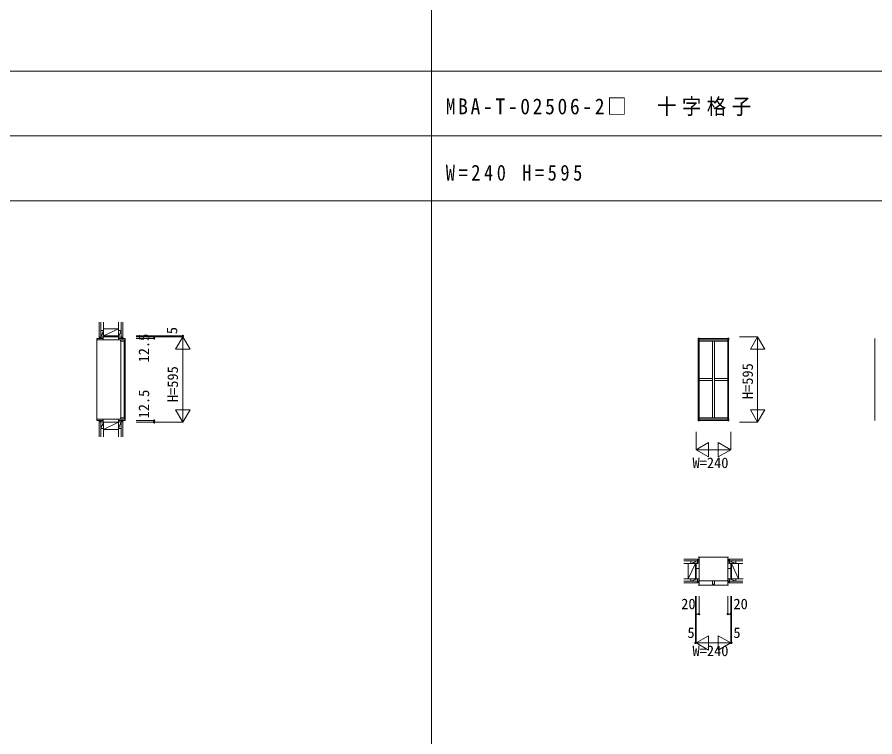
# Model space of a CAD drawing. Units: millimetres, scale not verified. Extents: x -14850 to 12650, y -10500 to 9500.
# Drawn here: x -6926 to -971, y -500 to 4500 of the extents above; entities that cross this region are included whole.
import ezdxf
from ezdxf.enums import TextEntityAlignment as Align

# ---------------------------------------------------------------- set-up
doc = ezdxf.new("R2010")
doc.units = ezdxf.units.MM
doc.header["$LTSCALE"] = 50
doc.layers.add('0-0_0', color=7, linetype='Continuous')
for name, color, linetype, lineweight in [('0-1_USER1', 7, 'Continuous', 9), ('0-2_YKK_ZWAK', 2, 'Continuous', 9), ('0-3_YKK_11', 7, 'Continuous', 9), ('0-4_YKK_12', 4, 'Continuous', 9), ('0-5_YSS_K', 4, 'Continuous', 9), ('0-6_YKK_13', 4, 'Continuous', 9), ('0-7_YKK_D', 5, 'Continuous', 9), ('0-8_YKK_A1', 5, 'Continuous', 9)]:
    doc.layers.add(name, color=color, linetype=linetype, lineweight=lineweight)
doc.styles.add('ＭＳ ゴシック', font='')
doc.styles.get('ＭＳ ゴシック').set_extended_font_data('MS Gothic')

msp = doc.modelspace()

# ---------------------------------------------------------------- linework, layer by layer
at = {"layer": '0-1_USER1'}
for p, q in [((-4050, -10500), (-4050, 9000)), ((-14850, 4125), (12150, 4125)), ((-14850, 3675), (12150, 3675)), ((-14850, 3225), (12150, 3225))]:
    msp.add_line(p, q, dxfattribs=at)
at = {"layer": '0-2_YKK_ZWAK'}
for p, q in [((-6100.23, 2285.14), (-5775.23, 2285.14)), ((-6100.23, 2280.14), (-5775.23, 2280.14)), ((-6100.23, 2267.64), (-5975.23, 2267.64)), ((-5975.23, 2280.14), (-5975.23, 2267.64)), ((-5825.23, 2193.54), (-5775.23, 2280.14)), ((-5775.23, 2280.14), (-5775.23, 2285.14)), ((-5775.23, 2280.14), (-5775.23, 1685.14)), ((-5725.23, 2193.54), (-5775.23, 2280.14)), ((-1785.33, 2280.14), (-1910.33, 2280.14)), ((-1785.33, 2280.14), (-1835.33, 2193.54)), ((-1785.33, 2280.14), (-1785.33, 1685.14)), ((-1785.33, 2280.14), (-1735.33, 2193.54)), ((-5825.23, 2193.54), (-5725.23, 2193.54)), ((-1735.33, 2193.54), (-1835.33, 2193.54)), ((-5825.23, 1771.74), (-5725.23, 1771.74)), ((-5825.23, 1771.74), (-5775.23, 1685.14)), ((-5775.23, 1685.14), (-5725.23, 1771.74)), ((-1835.33, 1771.74), (-1735.33, 1771.74)), ((-1785.33, 1685.14), (-1835.33, 1771.74)), ((-1785.33, 1685.14), (-1735.33, 1771.74)), ((-6100.23, 1697.64), (-5975.23, 1697.64)), ((-6100.23, 1685.14), (-5775.23, 1685.14)), ((-5975.23, 1685.14), (-5975.23, 1697.64)), ((-1785.33, 1685.14), (-1910.33, 1685.14)), ((-2212.13, 1619.64), (-2212.13, 1494.64)), ((-1972.13, 1619.64), (-1972.13, 1494.64)), ((-2212.13, 1494.64), (-2125.53, 1544.64)), ((-2212.13, 1494.64), (-1972.13, 1494.64)), ((-2212.13, 1494.64), (-2125.53, 1444.64)), ((-2125.53, 1444.64), (-2125.53, 1544.64)), ((-2058.73, 1544.64), (-2058.73, 1444.64)), ((-1972.13, 1494.64), (-2058.73, 1544.64)), ((-1972.13, 1494.64), (-2058.73, 1444.64)), ((-2217.13, 477.95), (-2217.13, 152.95)), ((-2212.13, 477.95), (-2212.13, 152.95)), ((-2192.13, 477.95), (-2192.13, 352.95)), ((-1992.13, 477.95), (-1992.13, 352.95)), ((-1972.13, 477.95), (-1972.13, 152.95)), ((-1967.13, 477.95), (-1967.13, 152.95)), ((-2212.13, 352.95), (-2192.13, 352.95)), ((-1992.13, 352.95), (-1972.13, 352.95)), ((-2212.13, 152.95), (-2125.53, 202.95)), ((-2125.53, 102.95), (-2125.53, 202.95)), ((-2058.73, 202.95), (-2058.73, 102.95)), ((-1972.13, 152.95), (-2058.73, 202.95)), ((-2217.13, 152.95), (-2212.13, 152.95)), ((-2212.13, 152.95), (-1972.13, 152.95)), ((-2212.13, 152.95), (-2125.53, 102.95)), ((-1972.13, 152.95), (-2058.73, 102.95)), ((-1972.13, 152.95), (-1967.13, 152.95))]:
    msp.add_line(p, q, dxfattribs=at)
for centre in [(-5975.23, 2280.14), (-5975.23, 2267.64), (-5775.23, 2285.14), (-5975.23, 1697.64), (-5975.23, 1685.14), (-2212.13, 352.95), (-2192.13, 352.95), (-1992.13, 352.95), (-1972.13, 352.95), (-2217.13, 152.95), (-1967.13, 152.95)]:
    msp.add_circle(centre, 5, dxfattribs=at)
at = {"layer": '0-3_YKK_11'}
for p, q in [((-6356.23, 2277.64), (-6356.23, 2380.14)), ((-6344.23, 2277.64), (-6344.23, 2380.14)), ((-6326.23, 2322.64), (-6344.23, 2322.64)), ((-6326.23, 2280.14), (-6326.23, 2380.14)), ((-6326.23, 2335.14), (-6221.23, 2335.14)), ((-6221.23, 2335.14), (-6326.23, 2285.14)), ((-6326.23, 2335.14), (-6326.23, 2285.14)), ((-6326.23, 2280.14), (-6326.23, 2322.64)), ((-6221.23, 2335.14), (-6221.23, 2380.14)), ((-6221.23, 2285.14), (-6221.23, 2335.14)), ((-6221.23, 2322.64), (-6221.23, 2277.64)), ((-6203.23, 2322.64), (-6221.23, 2322.64)), ((-6203.23, 2322.64), (-6221.23, 2277.64)), ((-6203.23, 2277.64), (-6203.23, 2380.14)), ((-6203.23, 2277.64), (-6203.23, 2322.64)), ((-6191.23, 2277.64), (-6191.23, 2380.14)), ((-6356.23, 2277.64), (-6328.83, 2277.64)), ((-6345.23, 2277.64), (-6345.23, 2267.64)), ((-6345.23, 2267.64), (-6329.23, 2267.64)), ((-6343.23, 2277.64), (-6328.83, 2277.64)), ((-6332.23, 2277.64), (-6342.23, 2277.64)), ((-6329.23, 2267.64), (-6329.23, 2277.64)), ((-6326.23, 2285.14), (-6221.23, 2285.14)), ((-6326.23, 2280.14), (-6221.23, 2285.14)), ((-6221.23, 2285.14), (-6326.23, 2285.14)), ((-6326.23, 2285.14), (-6326.23, 2280.14)), ((-6326.23, 2280.14), (-6221.23, 2280.14)), ((-6221.23, 2280.14), (-6221.23, 2285.14)), ((-6221.23, 2277.64), (-6205.23, 2277.64)), ((-6221.23, 2274.64), (-6221.23, 2267.64)), ((-6221.23, 2267.64), (-6202.23, 2267.64)), ((-6203.23, 2277.64), (-6220.23, 2277.64)), ((-6202.23, 2267.64), (-6202.23, 2277.64)), ((-6356.23, 1585.14), (-6356.23, 1687.64)), ((-6356.23, 1687.64), (-6329.23, 1687.64)), ((-6345.23, 1697.64), (-6329.23, 1697.64)), ((-6344.23, 1687.64), (-6344.23, 1585.14)), ((-6328.83, 1687.64), (-6344.23, 1687.64)), ((-6332.23, 1687.64), (-6342.23, 1687.64)), ((-6329.23, 1697.64), (-6329.23, 1687.64)), ((-6326.23, 1685.14), (-6221.23, 1685.14)), ((-6326.23, 1685.14), (-6326.23, 1635.14)), ((-6202.23, 1697.64), (-6221.23, 1697.64)), ((-6221.23, 1697.64), (-6221.23, 1687.64)), ((-6221.23, 1642.64), (-6203.23, 1687.64)), ((-6221.23, 1687.64), (-6221.23, 1642.64)), ((-6203.23, 1687.64), (-6221.23, 1687.64)), ((-6221.23, 1585.14), (-6221.23, 1685.14)), ((-6218.23, 1687.64), (-6205.23, 1687.64)), ((-6203.23, 1585.14), (-6203.23, 1687.64)), ((-6203.23, 1642.64), (-6203.23, 1687.64)), ((-6191.23, 1687.64), (-6191.23, 1585.14)), ((-6344.23, 1642.64), (-6326.23, 1642.64)), ((-6326.23, 1642.64), (-6326.23, 1660.14)), ((-6326.23, 1585.14), (-6326.23, 1659.14)), ((-6221.23, 1642.64), (-6203.23, 1642.64)), ((-2203.63, 733.95), (-2297.13, 733.95)), ((-2203.63, 721.95), (-2297.13, 721.95)), ((-2248.63, 721.95), (-2203.63, 721.95)), ((-2248.63, 703.95), (-2203.63, 721.95)), ((-2248.63, 721.95), (-2248.63, 703.95)), ((-2203.63, 733.95), (-2203.63, 703.95)), ((-2203.63, 721.95), (-2203.63, 706.55)), ((-2203.63, 719.95), (-2203.63, 709.95)), ((-2193.63, 706.95), (-2193.63, 722.95)), ((-1990.63, 706.95), (-1990.63, 722.95)), ((-1980.63, 733.95), (-1887.13, 733.95)), ((-1980.63, 733.95), (-1980.63, 703.95)), ((-1980.63, 721.95), (-1887.13, 721.95)), ((-1935.63, 721.95), (-1980.63, 721.95)), ((-1935.63, 703.95), (-1980.63, 721.95)), ((-1980.63, 721.95), (-1980.63, 706.55)), ((-1980.63, 719.95), (-1980.63, 709.95)), ((-1935.63, 721.95), (-1935.63, 703.95)), ((-2217.13, 703.95), (-2296.5, 703.95)), ((-2267.13, 598.95), (-2217.13, 703.95)), ((-2267.13, 703.95), (-2267.13, 598.95)), ((-2203.63, 703.95), (-2248.63, 703.95)), ((-2217.13, 598.95), (-2212.13, 703.95)), ((-2217.13, 703.95), (-2217.13, 598.95)), ((-2217.13, 598.95), (-2217.13, 703.95)), ((-2212.13, 703.95), (-2217.13, 703.95)), ((-2212.13, 598.95), (-2212.13, 703.95)), ((-2203.63, 706.95), (-2193.63, 706.95)), ((-1980.63, 706.95), (-1990.63, 706.95)), ((-1980.63, 703.95), (-1935.63, 703.95)), ((-1972.13, 598.95), (-1972.13, 703.95)), ((-1972.13, 703.95), (-1967.13, 703.95)), ((-1917.13, 598.95), (-1967.13, 703.95)), ((-1967.13, 598.95), (-1967.13, 703.95)), ((-1967.13, 703.95), (-1887.76, 703.95)), ((-1917.13, 703.95), (-1917.13, 598.95)), ((-2217.13, 598.95), (-2297.66, 598.95)), ((-2267.13, 598.95), (-2217.13, 598.95)), ((-2203.63, 598.95), (-2248.63, 598.95)), ((-2248.63, 580.95), (-2203.63, 598.95)), ((-2248.63, 598.95), (-2248.63, 580.95)), ((-2217.13, 598.95), (-2212.13, 598.95)), ((-2193.63, 598.95), (-2193.63, 579.95)), ((-1990.63, 598.95), (-1990.63, 579.95)), ((-1980.63, 598.95), (-1990.63, 598.95)), ((-1935.63, 580.95), (-1980.63, 598.95)), ((-1980.63, 598.95), (-1935.63, 598.95)), ((-1980.63, 580.95), (-1980.63, 598.95)), ((-1967.13, 598.95), (-1972.13, 598.95)), ((-1967.13, 598.95), (-1886.6, 598.95)), ((-1917.13, 598.95), (-1967.13, 598.95)), ((-1935.63, 598.95), (-1935.63, 580.95)), ((-2203.63, 580.95), (-2297.13, 580.95)), ((-2297.13, 568.95), (-2203.63, 568.95)), ((-2248.63, 580.95), (-2203.63, 580.95)), ((-2203.63, 582.95), (-2203.63, 592.95)), ((-1980.63, 582.95), (-1980.63, 592.95)), ((-1980.63, 580.95), (-1887.13, 580.95)), ((-1935.63, 580.95), (-1980.63, 580.95)), ((-1887.13, 568.95), (-1980.63, 568.95))]:
    msp.add_line(p, q, dxfattribs=at)
for points in [[(-6344.23, 2322.64), (-6344.23, 2277.64), (-6326.23, 2322.64)], [(-6344.23, 1687.64), (-6344.23, 1642.64), (-6328.83, 1681.14)], [(-6221.23, 1685.14), (-6326.23, 1635.14), (-6221.23, 1635.14)], [(-1967.13, 703.95), (-1967.13, 598.95), (-1972.13, 703.95)], [(-2203.63, 580.95), (-2203.63, 598.95), (-2193.63, 598.95)]]:
    msp.add_lwpolyline(points, dxfattribs=at)
at = {"layer": '0-4_YKK_12'}
for p, q in [((-2198.93, 2269.14), (-2198.93, 2256.64)), ((-2192.93, 2270.64), (-2197.43, 2270.64)), ((-2191.43, 2256.64), (-2191.43, 2269.14)), ((-1992.83, 2267.64), (-2191.43, 2267.64)), ((-1992.83, 2256.64), (-1992.83, 2269.14)), ((-1991.33, 2270.64), (-1986.83, 2270.64)), ((-1985.33, 2269.14), (-1985.33, 2256.64)), ((-2197.43, 2256.14), (-2198.43, 2256.14)), ((-2197.43, 2256.14), (-2191.93, 2256.14)), ((-2197.13, 1709.14), (-2197.13, 2256.14)), ((-2192.13, 1709.14), (-2192.13, 2256.14)), ((-2192.13, 2248.14), (-1992.13, 2248.14)), ((-1992.83, 2257.64), (-2191.43, 2257.64)), ((-2099.63, 2248.14), (-2099.63, 1717.14)), ((-2084.63, 2248.14), (-2084.63, 1717.14)), ((-1986.83, 2256.14), (-1992.33, 2256.14)), ((-1992.13, 1709.14), (-1992.13, 2256.14)), ((-1987.13, 1709.14), (-1987.13, 2256.14)), ((-1986.83, 2256.14), (-1985.83, 2256.14)), ((-2192.13, 1990.14), (-2099.63, 1990.14)), ((-2192.13, 1975.14), (-2099.63, 1975.14)), ((-2084.63, 1990.14), (-1992.13, 1990.14)), ((-2084.63, 1975.14), (-1992.13, 1975.14)), ((-2198.93, 1696.14), (-2198.93, 1708.64)), ((-2197.43, 1709.14), (-2198.43, 1709.14)), ((-2197.43, 1709.14), (-2191.93, 1709.14)), ((-2192.93, 1694.64), (-2197.43, 1694.64)), ((-1992.83, 1717.14), (-2191.43, 1717.14)), ((-2191.43, 1708.64), (-2191.43, 1696.14)), ((-1992.83, 1707.64), (-2191.43, 1707.64)), ((-1992.83, 1697.64), (-2191.43, 1697.64)), ((-1992.83, 1708.64), (-1992.83, 1696.14)), ((-1986.83, 1709.14), (-1992.33, 1709.14)), ((-1991.33, 1694.64), (-1986.83, 1694.64)), ((-1986.83, 1709.14), (-1985.83, 1709.14)), ((-1985.33, 1696.14), (-1985.33, 1708.64))]:
    msp.add_line(p, q, dxfattribs=at)
for centre, radius, start, end in [((-2197.43, 2269.14), 1.5, 90, 180), ((-2192.93, 2269.14), 1.5, 0, 90), ((-1991.33, 2269.14), 1.5, 90, 180), ((-1986.83, 2269.14), 1.5, 0, 90), ((-2198.43, 2256.64), 0.5, 180, 270), ((-2191.93, 2256.64), 0.5, 270, 0), ((-1992.33, 2256.64), 0.5, 180, 270), ((-1985.83, 2256.64), 0.5, 270, 0), ((-2198.43, 1708.64), 0.5, 90, 180), ((-2197.43, 1696.14), 1.5, 180, 270), ((-2192.93, 1696.14), 1.5, 270, 0), ((-2191.93, 1708.64), 0.5, 0, 90), ((-1992.33, 1708.64), 0.5, 90, 180), ((-1991.33, 1696.14), 1.5, 180, 270), ((-1986.83, 1696.14), 1.5, 270, 0), ((-1985.83, 1708.64), 0.5, 0, 90)]:
    msp.add_arc(centre, radius, start, end, dxfattribs=at)
at = {"layer": '0-5_YSS_K'}
for p, q in [((-2197.13, 749.45), (-2192.13, 749.45)), ((-2192.13, 749.45), (-2192.13, 553.45)), ((-2191.38, 748.95), (-1992.88, 748.95)), ((-2191.38, 553.95), (-2191.38, 748.95)), ((-1992.88, 748.95), (-1992.88, 553.95)), ((-1992.13, 749.45), (-1992.13, 553.45)), ((-1987.13, 749.45), (-1992.13, 749.45)), ((-2224.33, 703.95), (-2224.33, 706.55)), ((-1972.13, 668.95), (-1992.13, 668.95)), ((-1972.13, 664.45), (-1972.13, 668.95)), ((-1959.93, 703.95), (-1959.93, 706.55)), ((-1992.13, 598.95), (-1972.13, 598.95)), ((-1972.13, 598.95), (-1972.13, 618.95)), ((-2192.13, 553.45), (-2197.13, 553.45)), ((-1992.88, 553.95), (-2191.38, 553.95)), ((-2191.13, 584.95), (-1993.13, 584.95)), ((-2191.13, 552.95), (-2191.13, 584.95)), ((-1993.13, 552.95), (-2191.13, 552.95)), ((-2099.63, 559.65), (-2099.63, 583.65)), ((-2099.63, 583.65), (-2084.63, 583.65)), ((-2084.63, 559.65), (-2099.63, 559.65)), ((-2084.63, 583.65), (-2084.63, 559.65)), ((-1993.13, 584.95), (-1993.13, 552.95)), ((-1992.13, 553.45), (-1987.13, 553.45))]:
    msp.add_line(p, q, dxfattribs=at)
for points in [[(-2237.13, 703.95), (-2237.13, 706.55), (-2192.13, 706.55)], [(-2212.13, 664.45), (-2212.13, 668.95), (-2192.13, 668.95)], [(-1947.13, 703.95), (-1947.13, 706.55), (-1992.13, 706.55)], [(-2192.13, 598.95), (-2212.13, 598.95), (-2212.13, 618.95)]]:
    msp.add_lwpolyline(points, dxfattribs=at)
at = {"layer": '0-6_YKK_13'}
for p, q in [((-6371.73, 2268.14), (-6371.73, 1697.14)), ((-6328.83, 2305.14), (-6328.83, 2257.96)), ((-6326.23, 2305.14), (-6328.83, 2305.14)), ((-6326.23, 2292.34), (-6328.83, 2292.34)), ((-6319.73, 2280.14), (-6328.83, 2280.14)), ((-6221.23, 2280.14), (-6241.23, 2280.14)), ((-6221.23, 2258.79), (-6221.23, 2280.14)), ((-6221.23, 2267.64), (-6175.23, 2267.64)), ((-971.73, 2268.14), (-971.73, 1697.14)), ((-6371.23, 2257.64), (-6176.23, 2259.14)), ((-6207.23, 2248.14), (-6207.23, 2258.14)), ((-6180.52, 2248.14), (-6207.23, 2248.14)), ((-6205.93, 2248.14), (-6205.93, 1717.14)), ((-6181.93, 1717.14), (-6181.93, 2248.14)), ((-6180.52, 2257.04), (-6180.52, 2248.14)), ((-6176.23, 2257.04), (-6176.23, 2248.14)), ((-6175.73, 2257.04), (-6175.73, 1708.24)), ((-6371.23, 1707.64), (-6176.23, 1706.14)), ((-6319.73, 1685.14), (-6328.83, 1685.14)), ((-6326.23, 1672.94), (-6328.83, 1672.94)), ((-6221.23, 1685.14), (-6241.23, 1685.14)), ((-6221.23, 1706.48), (-6221.23, 1685.14)), ((-6221.23, 1697.64), (-6175.23, 1697.64)), ((-6180.52, 1717.14), (-6207.23, 1717.14)), ((-6207.23, 1717.14), (-6207.23, 1707.14)), ((-6180.52, 1708.24), (-6180.52, 1717.14)), ((-6175.23, 1708.24), (-6180.52, 1708.24)), ((-6176.23, 1708.24), (-6176.23, 1717.14)), ((-6175.23, 1697.64), (-6175.23, 1708.24))]:
    msp.add_line(p, q, dxfattribs=at)
for points in [[(-6328.83, 2267.64), (-6371.23, 2267.64), (-6371.23, 2257.64)], [(-6175.23, 2267.64), (-6175.23, 2257.04), (-6180.52, 2257.04)], [(-6328.83, 1697.64), (-6371.23, 1697.64), (-6371.23, 1707.64)], [(-6326.23, 1660.14), (-6328.83, 1660.14), (-6328.83, 1707.31)]]:
    msp.add_lwpolyline(points, dxfattribs=at)
at = {"layer": '0-7_YKK_D'}
for p, q in [((-2203.63, 731.74), (-2201.73, 733.65)), ((-2203.63, 726.09), (-2196.07, 733.65)), ((-2193.63, 722.95), (-2203.63, 722.95)), ((-2201.16, 722.9), (-2193.63, 730.43)), ((-2195.46, 722.95), (-2193.63, 724.77)), ((-2193.63, 733.95), (-2193.93, 733.65)), ((-1990.63, 733.95), (-1990.33, 733.65)), ((-1983.09, 722.9), (-1990.63, 730.43)), ((-1988.8, 722.95), (-1990.63, 724.77)), ((-1990.63, 722.95), (-1980.63, 722.95)), ((-1980.93, 733.65), (-1990.33, 733.65)), ((-1980.63, 726.09), (-1988.19, 733.65)), ((-1980.63, 731.74), (-1982.53, 733.65)), ((-1980.63, 733.95), (-1980.93, 733.65)), ((-2203.63, 568.95), (-2203.63, 580.95)), ((-2193.63, 579.95), (-2203.63, 579.95)), ((-2203.63, 578.12), (-2201.8, 579.95)), ((-2203.63, 572.46), (-2196.14, 579.95)), ((-2203.63, 568.95), (-2203.33, 569.24)), ((-2203.33, 569.24), (-2193.93, 569.24)), ((-2201.19, 569.24), (-2193.63, 576.8)), ((-2195.53, 569.24), (-2193.63, 571.15)), ((-2193.63, 568.95), (-2193.93, 569.24)), ((-1990.63, 579.95), (-1980.63, 579.95)), ((-1983.07, 569.24), (-1990.63, 576.8)), ((-1988.73, 569.24), (-1990.63, 571.15)), ((-1990.63, 568.95), (-1990.33, 569.24)), ((-1980.93, 569.24), (-1990.33, 569.24)), ((-1980.63, 572.46), (-1988.11, 579.95)), ((-1980.63, 578.12), (-1982.46, 579.95)), ((-1980.63, 568.95), (-1980.93, 569.24)), ((-1980.63, 568.95), (-1980.63, 580.95))]:
    msp.add_line(p, q, dxfattribs=at)
msp.add_lwpolyline([(-2203.63, 733.95), (-2203.33, 733.65), (-2193.93, 733.65)], dxfattribs=at)
at = {"layer": '0-8_YKK_A1'}
for p, q in [((-6356.23, 2277.64), (-6355.93, 2277.34)), ((-6355.93, 2275.74), (-6354.02, 2277.64)), ((-6355.93, 2270.08), (-6348.37, 2277.64)), ((-6352.71, 2267.64), (-6345.23, 2275.12)), ((-6347.05, 2267.64), (-6345.05, 2269.64)), ((-6203.23, 2277.64), (-6191.23, 2277.64)), ((-6200.4, 2277.64), (-6202.4, 2275.64)), ((-6194.74, 2277.64), (-6202.23, 2270.15)), ((-6191.53, 2275.2), (-6199.08, 2267.64)), ((-6191.53, 2269.54), (-6193.43, 2267.64)), ((-6191.23, 2277.64), (-6191.53, 2277.34)), ((-6191.53, 2277.34), (-6191.53, 2267.94)), ((-6191.23, 2267.64), (-6191.53, 2267.94)), ((-6356.23, 1697.64), (-6355.93, 1697.34)), ((-6356.23, 1687.64), (-6355.93, 1687.94)), ((-6351.2, 1697.64), (-6355.93, 1692.91)), ((-6355.93, 1697.34), (-6355.93, 1687.94)), ((-6345.54, 1697.64), (-6355.54, 1687.64)), ((-6345.23, 1692.29), (-6349.88, 1687.64)), ((-6345.23, 1687.64), (-6345.23, 1697.64)), ((-6203.23, 1687.64), (-6191.23, 1687.64)), ((-6202.4, 1695.64), (-6200.4, 1697.64)), ((-6202.27, 1690.11), (-6194.74, 1697.64)), ((-6202.23, 1687.64), (-6202.23, 1697.64)), ((-6199.08, 1687.64), (-6191.53, 1695.2)), ((-6193.43, 1687.64), (-6191.53, 1689.54)), ((-6191.23, 1697.64), (-6191.53, 1697.34)), ((-6191.53, 1687.94), (-6191.53, 1697.34)), ((-6191.23, 1687.64), (-6191.53, 1687.94))]:
    msp.add_line(p, q, dxfattribs=at)
msp.add_lwpolyline([(-6356.23, 2267.64), (-6355.93, 2267.94), (-6355.93, 2277.34)], dxfattribs=at)

# ---------------------------------------------------------------- texts
at = {"layer": '0-0_0', "char_height": 110, "attachment_point": 7, "style": 'ＭＳ ゴシック'}
for s, insert in [('\\T1.28;\\W0.9;MBA-T-02506-2□\u3000十字格子', (-3950, 3812.5)), ('\\T1.39;\\W0.85;W=240\\~H=595', (-3950, 3362.5))]:
    msp.add_mtext(s, dxfattribs=dict(at, insert=insert))
at = {"layer": '0-2_YKK_ZWAK', "color": 4, "style": 'ＭＳ ゴシック'}
for s, p in [('5', (-5792.23, 2297.66)), ('12.5', (-5987.23, 2101.13)), ('H=595', (-1796.01, 1846.4)), ('H=595', (-5787.23, 1825.64)), ('12.5', (-5987.23, 1712.5))]:
    msp.add_text(s, height=73.31, rotation=90, dxfattribs=at).set_placement(p, align=Align.BOTTOM_LEFT)
for s, p in [('W=240', (-2237.13, 1345.29)), ('20', (-2315.7, 364.95)), ('20', (-1953.14, 364.95)), ('5', (-2272.78, 164.95)), ('5', (-1953.7, 164.95)), ('W=240', (-2237.13, 38.76))]:
    msp.add_text(s, height=73.31, dxfattribs=at).set_placement(p, align=Align.BOTTOM_LEFT)

doc.saveas('drawing.dxf')
